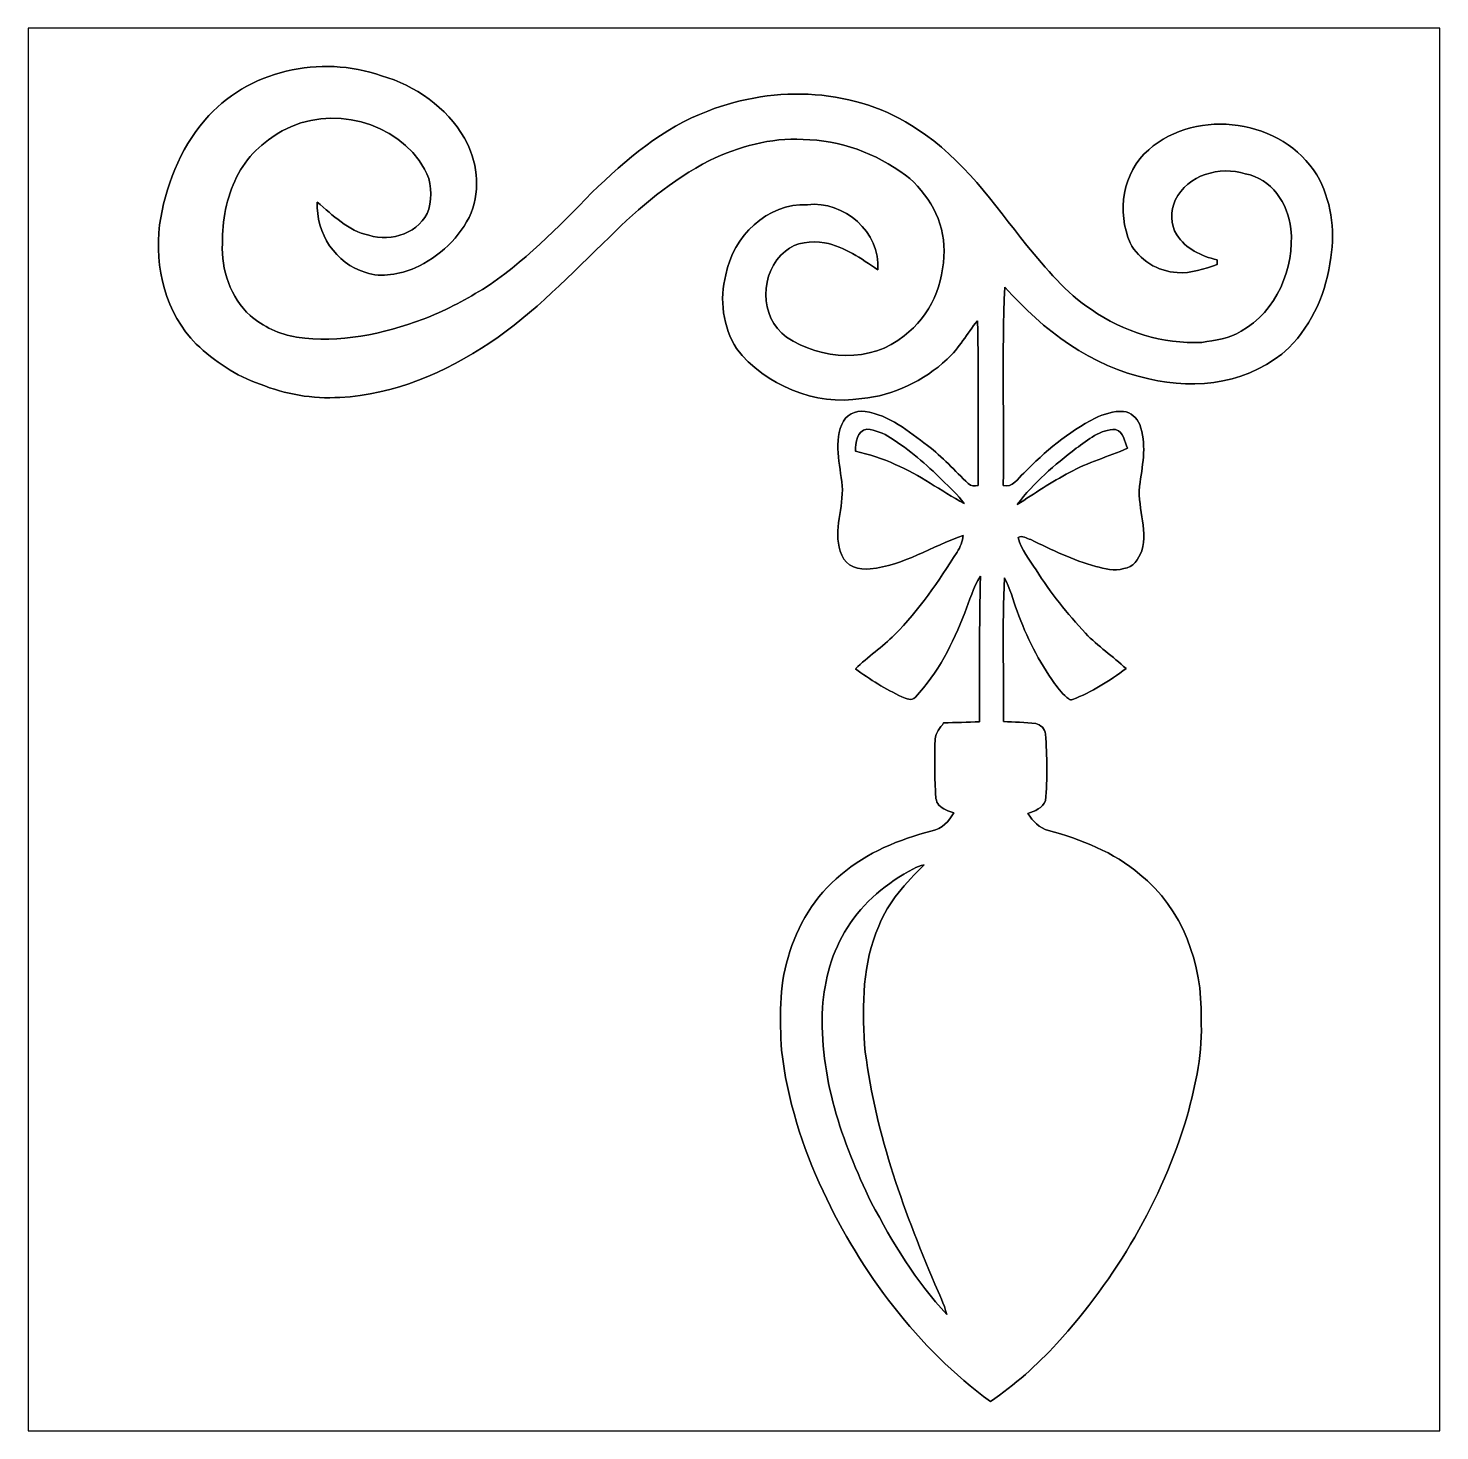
# Model space of a CAD drawing. Header units: centimetres. Extents: x -16.8 to 16.8, y -16.7 to 16.7.
import ezdxf

# ---------------------------------------------------------------- set-up
doc = ezdxf.new("R2010")
doc.units = ezdxf.units.CM
doc.header["$MEASUREMENT"] = 0
doc.layers.add('Layer 1', color=7, linetype='Continuous')

msp = doc.modelspace()

# ---------------------------------------------------------------- linework, layer by layer
at = {"layer": 'Layer 1', "color": 7}
for points, knots in [([(-16.77458, 16.66875), (-16.77458, 16.66875), (16.77458, 16.66875), (16.77458, 16.66875), (16.77458, 16.66875), (16.77458, 16.66875), (16.77458, -16.66875), (16.77458, -16.66875), (16.77458, -16.66875), (16.77458, -16.66875), (-16.77458, -16.66875), (-16.77458, -16.66875), (-16.77458, -16.66875), (-16.77458, -16.66875), (-16.77458, 16.66875), (-16.77458, 16.66875), (-16.77458, 16.66875), (-16.77458, 16.66875), (-16.77458, 16.66875), (-16.77458, 16.66875)], [0, 0, 0, 0, 0.16666667, 0.16666667, 0.16666667, 0.16666667, 0.33333333, 0.33333333, 0.33333333, 0.33333333, 0.5, 0.5, 0.5, 0.5, 0.66666667, 0.66666667, 0.66666667, 0.66666667, 1, 1, 1, 1]), ([(-12.57794, 14.48223), (-13.17413, 13.78514), (-13.52127, 12.89403), (-13.65356, 11.99197), (-13.65356, 11.99197), (-13.77315, 10.98585), (-13.51033, 9.8933), (-12.78149, 9.16129), (-12.78149, 9.16129), (-12.34475, 8.75065), (-11.83569, 8.40352), (-11.26525, 8.20879), (-11.26525, 8.20879), (-10.66483, 7.96713), (-10.01395, 7.85213), (-9.36696, 7.89517), (-9.36696, 7.89517), (-8.07932, 7.95055), (-6.86435, 8.48854), (-5.80284, 9.19092), (-5.80284, 9.19092), (-4.74204, 9.89506), (-3.87385, 10.83345), (-2.95734, 11.70623), (-2.95734, 11.70623), (-2.25249, 12.41601), (-1.47214, 13.06407), (-0.58032, 13.5255), (-0.58032, 13.5255), (0.10971, 13.85429), (0.8696, 14.07372), (1.64112, 14.02151), (1.64112, 14.02151), (2.51954, 14.02221), (3.3715, 13.68989), (4.07529, 13.17731), (4.07529, 13.17731), (4.62139, 12.75115), (4.99957, 12.07876), (4.99216, 11.37708), (4.99216, 11.37708), (4.99533, 10.61191), (4.66831, 9.8231), (4.04566, 9.35919), (4.04566, 9.35919), (3.26108, 8.70585), (2.06939, 8.77817), (1.24954, 9.32744), (1.24954, 9.32744), (0.58632, 9.79382), (0.6096, 10.8772), (1.22061, 11.37285), (1.22061, 11.37285), (1.47532, 11.58663), (1.83656, 11.62332), (2.15406, 11.56723), (2.15406, 11.56723), (2.6289, 11.48186), (3.02401, 11.19152), (3.41595, 10.92976), (3.41595, 10.92976), (3.49356, 11.81523), (2.60985, 12.57617), (1.7459, 12.47457), (1.7459, 12.47457), (0.79058, 12.5222), (-0.02505, 11.71328), (-0.19509, 10.81087), (-0.19509, 10.81087), (-0.35031, 10.22385), (-0.26211, 9.57086), (0.05856, 9.05334), (0.05856, 9.05334), (0.75106, 8.17527), (1.92546, 7.69056), (3.03601, 7.8673), (3.03601, 7.8673), (3.79342, 7.93503), (4.50815, 8.28957), (5.06448, 8.80004), (5.06448, 8.80004), (5.35552, 9.06321), (5.53896, 9.41564), (5.7852, 9.71656), (5.7852, 9.71656), (5.82965, 8.41128), (5.78697, 7.10459), (5.80707, 5.79861), (5.80707, 5.79861), (5.72558, 5.7972), (5.62751, 5.77497), (5.56648, 5.84482), (5.56648, 5.84482), (5.24581, 6.14856), (4.95476, 6.48511), (4.59987, 6.75111), (4.59987, 6.75111), (4.14902, 7.08554), (3.69182, 7.47254), (3.1182, 7.56073), (3.1182, 7.56073), (2.88255, 7.59813), (2.64619, 7.47607), (2.56011, 7.24817), (2.56011, 7.24817), (2.36079, 6.74652), (2.54776, 6.20924), (2.57598, 5.6956), (2.57598, 5.6956), (2.57704, 5.18195), (2.34174, 4.64538), (2.56117, 4.14584), (2.56117, 4.14584), (2.65536, 3.87068), (2.97744, 3.78248), (3.2385, 3.81776), (3.2385, 3.81776), (4.03366, 3.89784), (4.70923, 4.35645), (5.44936, 4.61327), (5.44936, 4.61327), (5.43454, 4.47146), (5.3788, 4.33917), (5.30366, 4.21887), (5.30366, 4.21887), (4.86092, 3.52601), (4.40302, 2.83316), (3.81706, 2.25108), (3.81706, 2.25108), (3.52601, 1.96039), (3.18382, 1.72826), (2.88678, 1.44427), (2.88678, 1.44427), (3.23144, 1.18674), (3.59939, 0.95885), (3.98992, 0.77752), (3.98992, 0.77752), (4.08975, 0.74083), (4.22346, 0.66393), (4.31024, 0.768), (4.31024, 0.768), (4.84999, 1.33456), (5.20418, 2.04893), (5.48534, 2.77213), (5.48534, 2.77213), (5.60564, 3.06423), (5.67937, 3.37749), (5.85541, 3.64384), (5.85541, 3.64384), (5.82824, 2.49096), (5.842, 1.33738), (5.83636, 0.18415), (5.83636, 0.18415), (5.55202, 0.17004), (5.26662, 0.16651), (4.98228, 0.15946), (4.98228, 0.15946), (4.90608, 0.03775), (4.78684, -0.07444), (4.7819, -0.22684), (4.7819, -0.22684), (4.76462, -0.63888), (4.76779, -1.05198), (4.78578, -1.46438), (4.78578, -1.46438), (4.7939, -1.57374), (4.78896, -1.70921), (4.86974, -1.79811), (4.86974, -1.79811), (4.96394, -1.89724), (5.09976, -1.93569), (5.22429, -1.98226), (5.22429, -1.98226), (5.11281, -2.18158), (4.9403, -2.3622), (4.70711, -2.40736), (4.70711, -2.40736), (3.92889, -2.61726), (3.15489, -2.91818), (2.54035, -3.45546), (2.54035, -3.45546), (1.9237, -3.95182), (1.50248, -4.66161), (1.28623, -5.41726), (1.28623, -5.41726), (1.06821, -6.12881), (1.08903, -6.88658), (1.13101, -7.62176), (1.13101, -7.62176), (1.26118, -8.78664), (1.62278, -9.91411), (2.11631, -10.97456), (2.11631, -10.97456), (3.03001, -12.91696), (4.35645, -14.69602), (6.09459, -15.97484), (6.09459, -15.97484), (6.67632, -15.58078), (7.19984, -15.1063), (7.6768, -14.59195), (7.6768, -14.59195), (9.08332, -13.04431), (10.1727, -11.19717), (10.76995, -9.18916), (10.76995, -9.18916), (10.97739, -8.43139), (11.14778, -7.65246), (11.0998, -6.86153), (11.0998, -6.86153), (11.14072, -5.59047), (10.66271, -4.24674), (9.64318, -3.44417), (9.64318, -3.44417), (9.02476, -2.91077), (8.24936, -2.61232), (7.47254, -2.39854), (7.47254, -2.39854), (7.25523, -2.34844), (7.1053, -2.17417), (6.98712, -1.99813), (6.98712, -1.99813), (7.14975, -1.94134), (7.3346, -1.86619), (7.40481, -1.69474), (7.40481, -1.69474), (7.44749, -1.16805), (7.44502, -0.63641), (7.40481, -0.11007), (7.40481, -0.11007), (7.39881, 0.01693), (7.28804, 0.11148), (7.17303, 0.14252), (7.17303, 0.14252), (6.91727, 0.16969), (6.66115, 0.17745), (6.40468, 0.18803), (6.40468, 0.18803), (6.41421, 1.32715), (6.37258, 2.46803), (6.43079, 3.60609), (6.43079, 3.60609), (6.56308, 3.35492), (6.62728, 3.07587), (6.73135, 2.8127), (6.73135, 2.8127), (6.94725, 2.20204), (7.24464, 1.61996), (7.62, 1.09149), (7.62, 1.09149), (7.72019, 0.95991), (7.82249, 0.82515), (7.95761, 0.72566), (7.95761, 0.72566), (7.98266, 0.69991), (8.01158, 0.69532), (8.04404, 0.71155), (8.04404, 0.71155), (8.50477, 0.88759), (8.92351, 1.15358), (9.31792, 1.44745), (9.31792, 1.44745), (9.00642, 1.73814), (8.65011, 1.97803), (8.35554, 2.28741), (8.35554, 2.28741), (7.91951, 2.75308), (7.52369, 3.25579), (7.17903, 3.79271), (7.17903, 3.79271), (7.02416, 4.04001), (6.82272, 4.2732), (6.75499, 4.56247), (6.75499, 4.56247), (6.84671, 4.62668), (6.95819, 4.53813), (7.05167, 4.51379), (7.05167, 4.51379), (7.55438, 4.27355), (8.0578, 4.0259), (8.59614, 3.87421), (8.59614, 3.87421), (8.81309, 3.82799), (9.04064, 3.75673), (9.26183, 3.82693), (9.26183, 3.82693), (9.48937, 3.83999), (9.61672, 4.05765), (9.69045, 4.24497), (9.69045, 4.24497), (9.85485, 4.78367), (9.5571, 5.33259), (9.65059, 5.87657), (9.65059, 5.87657), (9.71938, 6.32989), (9.80793, 6.80332), (9.64459, 7.24817), (9.64459, 7.24817), (9.57192, 7.40728), (9.43539, 7.54415), (9.25548, 7.56109), (9.25548, 7.56109), (9.02194, 7.57414), (8.79404, 7.49547), (8.58344, 7.40198), (8.58344, 7.40198), (7.94844, 7.06755), (7.38505, 6.60929), (6.89046, 6.09177), (6.89046, 6.09177), (6.74511, 5.97041), (6.61741, 5.74005), (6.39833, 5.79967), (6.39833, 5.79967), (6.42973, 7.37023), (6.35494, 8.94362), (6.4389, 10.51243), (6.4389, 10.51243), (7.34624, 9.49466), (8.49595, 8.6166), (9.85661, 8.33826), (9.85661, 8.33826), (10.99256, 8.05145), (12.31582, 8.24724), (13.18754, 9.07274), (13.18754, 9.07274), (13.75763, 9.64424), (14.09382, 10.42317), (14.18237, 11.2208), (14.18237, 11.2208), (14.29103, 11.88473), (14.19331, 12.59699), (13.85076, 13.18154), (13.85076, 13.18154), (13.05137, 14.50446), (11.00808, 14.79656), (9.85591, 13.78091), (9.85591, 13.78091), (9.22902, 13.25245), (9.09884, 12.29536), (9.41564, 11.56617), (9.41564, 11.56617), (9.63083, 11.15836), (10.07533, 10.88178), (10.53571, 10.86062), (10.53571, 10.86062), (10.86344, 10.83663), (11.17917, 10.94811), (11.48609, 11.04971), (11.48609, 11.04971), (11.48468, 11.07793), (11.48186, 11.13402), (11.48045, 11.16189), (11.48045, 11.16189), (11.11356, 11.25361), (10.72621, 11.42365), (10.52477, 11.7602), (10.52477, 11.7602), (10.36426, 12.00115), (10.37907, 12.32641), (10.48808, 12.58394), (10.48808, 12.58394), (10.77912, 13.18542), (11.54642, 13.39779), (12.15319, 13.20941), (12.15319, 13.20941), (12.76985, 13.10252), (13.17307, 12.49539), (13.23763, 11.90237), (13.23763, 11.90237), (13.32371, 10.96574), (12.89614, 9.93493), (12.05089, 9.4675), (12.05089, 9.4675), (11.77396, 9.28899), (11.43564, 9.25371), (11.1192, 9.20221), (11.1192, 9.20221), (10.19104, 9.15741), (9.25795, 9.45127), (8.49701, 9.97973), (8.49701, 9.97973), (7.88388, 10.37907), (7.42244, 10.9534), (6.95784, 11.50761), (6.95784, 11.50761), (6.17291, 12.4968), (5.43842, 13.57701), (4.35539, 14.26774), (4.35539, 14.26774), (2.91183, 15.25023), (0.98002, 15.32996), (-0.6223, 14.7006), (-0.6223, 14.7006), (-1.68945, 14.30302), (-2.56963, 13.54314), (-3.3782, 12.76209), (-3.3782, 12.76209), (-4.18712, 11.93377), (-4.99745, 11.08781), (-5.97888, 10.46021), (-5.97888, 10.46021), (-6.43255, 10.19351), (-6.89398, 9.93387), (-7.39034, 9.75289), (-7.39034, 9.75289), (-8.34319, 9.39765), (-9.37754, 9.17892), (-10.39495, 9.32497), (-10.39495, 9.32497), (-10.80029, 9.39412), (-11.18905, 9.57298), (-11.50232, 9.84003), (-11.50232, 9.84003), (-11.96975, 10.27218), (-12.18918, 10.92553), (-12.15849, 11.55347), (-12.15849, 11.55347), (-12.16413, 12.09322), (-12.06324, 12.6425), (-11.82229, 13.12792), (-11.82229, 13.12792), (-11.59616, 13.60417), (-11.18905, 13.97), (-10.7382, 14.22894), (-10.7382, 14.22894), (-9.60614, 14.86464), (-7.995, 14.46318), (-7.35259, 13.31983), (-7.35259, 13.31983), (-7.18361, 13.03408), (-7.18256, 12.68271), (-7.2517, 12.36733), (-7.2517, 12.36733), (-7.45596, 11.80712), (-8.13964, 11.57288), (-8.6808, 11.74856), (-8.6808, 11.74856), (-9.17222, 11.85263), (-9.53311, 12.22375), (-9.90459, 12.53384), (-9.90459, 12.53384), (-9.93881, 11.80641), (-9.47103, 11.05994), (-8.75348, 10.86626), (-8.75348, 10.86626), (-8.36789, 10.72374), (-7.94985, 10.82957), (-7.58084, 10.96962), (-7.58084, 10.96962), (-7.00546, 11.23703), (-6.50416, 11.69458), (-6.24664, 12.28055), (-6.24664, 12.28055), (-6.0258, 12.85557), (-6.09776, 13.52656), (-6.40927, 14.05467), (-6.40927, 14.05467), (-6.82801, 14.7955), (-7.57308, 15.30244), (-8.37812, 15.54057), (-8.37812, 15.54057), (-9.81781, 16.0461), (-11.57993, 15.66721), (-12.57794, 14.48223)], [0, 0, 0, 0, 0.00854701, 0.00854701, 0.00854701, 0.00854701, 0.01709402, 0.01709402, 0.01709402, 0.01709402, 0.02564103, 0.02564103, 0.02564103, 0.02564103, 0.03418803, 0.03418803, 0.03418803, 0.03418803, 0.04273504, 0.04273504, 0.04273504, 0.04273504, 0.05128205, 0.05128205, 0.05128205, 0.05128205, 0.05982906, 0.05982906, 0.05982906, 0.05982906, 0.06837607, 0.06837607, 0.06837607, 0.06837607, 0.07692308, 0.07692308, 0.07692308, 0.07692308, 0.08547009, 0.08547009, 0.08547009, 0.08547009, 0.09401709, 0.09401709, 0.09401709, 0.09401709, 0.1025641, 0.1025641, 0.1025641, 0.1025641, 0.11111111, 0.11111111, 0.11111111, 0.11111111, 0.11965812, 0.11965812, 0.11965812, 0.11965812, 0.12820513, 0.12820513, 0.12820513, 0.12820513, 0.13675214, 0.13675214, 0.13675214, 0.13675214, 0.14529915, 0.14529915, 0.14529915, 0.14529915, 0.15384615, 0.15384615, 0.15384615, 0.15384615, 0.16239316, 0.16239316, 0.16239316, 0.16239316, 0.17094017, 0.17094017, 0.17094017, 0.17094017, 0.17948718, 0.17948718, 0.17948718, 0.17948718, 0.18803419, 0.18803419, 0.18803419, 0.18803419, 0.1965812, 0.1965812, 0.1965812, 0.1965812, 0.20512821, 0.20512821, 0.20512821, 0.20512821, 0.21367521, 0.21367521, 0.21367521, 0.21367521, 0.22222222, 0.22222222, 0.22222222, 0.22222222, 0.23076923, 0.23076923, 0.23076923, 0.23076923, 0.23931624, 0.23931624, 0.23931624, 0.23931624, 0.24786325, 0.24786325, 0.24786325, 0.24786325, 0.25641026, 0.25641026, 0.25641026, 0.25641026, 0.26495726, 0.26495726, 0.26495726, 0.26495726, 0.27350427, 0.27350427, 0.27350427, 0.27350427, 0.28205128, 0.28205128, 0.28205128, 0.28205128, 0.29059829, 0.29059829, 0.29059829, 0.29059829, 0.2991453, 0.2991453, 0.2991453, 0.2991453, 0.30769231, 0.30769231, 0.30769231, 0.30769231, 0.31623932, 0.31623932, 0.31623932, 0.31623932, 0.32478632, 0.32478632, 0.32478632, 0.32478632, 0.33333333, 0.33333333, 0.33333333, 0.33333333, 0.34188034, 0.34188034, 0.34188034, 0.34188034, 0.35042735, 0.35042735, 0.35042735, 0.35042735, 0.35897436, 0.35897436, 0.35897436, 0.35897436, 0.36752137, 0.36752137, 0.36752137, 0.36752137, 0.37606838, 0.37606838, 0.37606838, 0.37606838, 0.38461538, 0.38461538, 0.38461538, 0.38461538, 0.39316239, 0.39316239, 0.39316239, 0.39316239, 0.4017094, 0.4017094, 0.4017094, 0.4017094, 0.41025641, 0.41025641, 0.41025641, 0.41025641, 0.41880342, 0.41880342, 0.41880342, 0.41880342, 0.42735043, 0.42735043, 0.42735043, 0.42735043, 0.43589744, 0.43589744, 0.43589744, 0.43589744, 0.44444444, 0.44444444, 0.44444444, 0.44444444, 0.45299145, 0.45299145, 0.45299145, 0.45299145, 0.46153846, 0.46153846, 0.46153846, 0.46153846, 0.47008547, 0.47008547, 0.47008547, 0.47008547, 0.47863248, 0.47863248, 0.47863248, 0.47863248, 0.48717949, 0.48717949, 0.48717949, 0.48717949, 0.4957265, 0.4957265, 0.4957265, 0.4957265, 0.5042735, 0.5042735, 0.5042735, 0.5042735, 0.51282051, 0.51282051, 0.51282051, 0.51282051, 0.52136752, 0.52136752, 0.52136752, 0.52136752, 0.52991453, 0.52991453, 0.52991453, 0.52991453, 0.53846154, 0.53846154, 0.53846154, 0.53846154, 0.54700855, 0.54700855, 0.54700855, 0.54700855, 0.55555556, 0.55555556, 0.55555556, 0.55555556, 0.56410256, 0.56410256, 0.56410256, 0.56410256, 0.57264957, 0.57264957, 0.57264957, 0.57264957, 0.58119658, 0.58119658, 0.58119658, 0.58119658, 0.58974359, 0.58974359, 0.58974359, 0.58974359, 0.5982906, 0.5982906, 0.5982906, 0.5982906, 0.60683761, 0.60683761, 0.60683761, 0.60683761, 0.61538462, 0.61538462, 0.61538462, 0.61538462, 0.62393162, 0.62393162, 0.62393162, 0.62393162, 0.63247863, 0.63247863, 0.63247863, 0.63247863, 0.64102564, 0.64102564, 0.64102564, 0.64102564, 0.64957265, 0.64957265, 0.64957265, 0.64957265, 0.65811966, 0.65811966, 0.65811966, 0.65811966, 0.66666667, 0.66666667, 0.66666667, 0.66666667, 0.67521368, 0.67521368, 0.67521368, 0.67521368, 0.68376068, 0.68376068, 0.68376068, 0.68376068, 0.69230769, 0.69230769, 0.69230769, 0.69230769, 0.7008547, 0.7008547, 0.7008547, 0.7008547, 0.70940171, 0.70940171, 0.70940171, 0.70940171, 0.71794872, 0.71794872, 0.71794872, 0.71794872, 0.72649573, 0.72649573, 0.72649573, 0.72649573, 0.73504274, 0.73504274, 0.73504274, 0.73504274, 0.74358974, 0.74358974, 0.74358974, 0.74358974, 0.75213675, 0.75213675, 0.75213675, 0.75213675, 0.76068376, 0.76068376, 0.76068376, 0.76068376, 0.76923077, 0.76923077, 0.76923077, 0.76923077, 0.77777778, 0.77777778, 0.77777778, 0.77777778, 0.78632479, 0.78632479, 0.78632479, 0.78632479, 0.79487179, 0.79487179, 0.79487179, 0.79487179, 0.8034188, 0.8034188, 0.8034188, 0.8034188, 0.81196581, 0.81196581, 0.81196581, 0.81196581, 0.82051282, 0.82051282, 0.82051282, 0.82051282, 0.82905983, 0.82905983, 0.82905983, 0.82905983, 0.83760684, 0.83760684, 0.83760684, 0.83760684, 0.84615385, 0.84615385, 0.84615385, 0.84615385, 0.85470085, 0.85470085, 0.85470085, 0.85470085, 0.86324786, 0.86324786, 0.86324786, 0.86324786, 0.87179487, 0.87179487, 0.87179487, 0.87179487, 0.88034188, 0.88034188, 0.88034188, 0.88034188, 0.88888889, 0.88888889, 0.88888889, 0.88888889, 0.8974359, 0.8974359, 0.8974359, 0.8974359, 0.90598291, 0.90598291, 0.90598291, 0.90598291, 0.91452991, 0.91452991, 0.91452991, 0.91452991, 0.92307692, 0.92307692, 0.92307692, 0.92307692, 0.93162393, 0.93162393, 0.93162393, 0.93162393, 0.94017094, 0.94017094, 0.94017094, 0.94017094, 0.94871795, 0.94871795, 0.94871795, 0.94871795, 0.95726496, 0.95726496, 0.95726496, 0.95726496, 0.96581197, 0.96581197, 0.96581197, 0.96581197, 0.97435897, 0.97435897, 0.97435897, 0.97435897, 0.98290598, 0.98290598, 0.98290598, 0.98290598, 1, 1, 1, 1]), ([(2.88678, 6.6167), (2.88749, 6.8132), (2.91994, 7.10318), (3.16018, 7.13811), (3.16018, 7.13811), (3.35809, 7.11306), (3.55706, 7.04885), (3.72181, 6.93244), (3.72181, 6.93244), (4.16913, 6.65162), (4.56988, 6.30308), (4.94312, 5.9309), (4.94312, 5.9309), (5.12269, 5.74993), (5.32306, 5.58518), (5.467, 5.37245), (5.467, 5.37245), (4.91807, 5.67372), (4.41113, 6.05331), (3.83328, 6.30237), (3.83328, 6.30237), (3.52919, 6.43996), (3.21063, 6.53874), (2.88678, 6.6167)], [0, 0, 0, 0, 0.14285714, 0.14285714, 0.14285714, 0.14285714, 0.28571429, 0.28571429, 0.28571429, 0.28571429, 0.42857143, 0.42857143, 0.42857143, 0.42857143, 0.57142857, 0.57142857, 0.57142857, 0.57142857, 0.71428571, 0.71428571, 0.71428571, 0.71428571, 1, 1, 1, 1]), ([(8.13082, 6.6862), (8.41622, 6.87317), (8.70338, 7.14692), (9.07097, 7.12893), (9.07097, 7.12893), (9.26782, 7.0806), (9.27876, 6.83507), (9.35214, 6.68479), (9.35214, 6.68479), (8.89706, 6.48053), (8.40881, 6.35388), (7.97278, 6.10729), (7.97278, 6.10729), (7.53957, 5.88821), (7.14551, 5.60423), (6.73347, 5.34987), (6.73347, 5.34987), (7.11941, 5.87022), (7.62564, 6.2865), (8.13082, 6.6862)], [0, 0, 0, 0, 0.16666667, 0.16666667, 0.16666667, 0.16666667, 0.33333333, 0.33333333, 0.33333333, 0.33333333, 0.5, 0.5, 0.5, 0.5, 0.66666667, 0.66666667, 0.66666667, 0.66666667, 1, 1, 1, 1]), ([(4.26402, -3.31011), (4.34305, -3.26637), (4.43018, -3.24062), (4.51767, -3.21733), (4.51767, -3.21733), (4.08975, -3.64455), (3.65831, -4.09893), (3.44205, -4.67572), (3.44205, -4.67572), (3.05082, -5.55554), (3.04976, -6.54191), (3.09986, -7.48524), (3.09986, -7.48524), (3.31364, -9.46644), (4.00473, -11.35662), (4.77132, -13.18331), (4.77132, -13.18331), (4.87221, -13.42108), (4.99498, -13.65179), (5.05601, -13.90474), (5.05601, -13.90474), (4.32117, -13.12051), (3.76379, -12.18636), (3.2639, -11.23985), (3.2639, -11.23985), (2.5594, -9.80334), (2.02283, -8.23524), (2.10256, -6.61388), (2.10256, -6.61388), (2.15159, -5.94536), (2.33045, -5.27368), (2.69663, -4.70676), (2.69663, -4.70676), (3.06705, -4.09822), (3.64596, -3.64772), (4.26402, -3.31011)], [0, 0, 0, 0, 0.1, 0.1, 0.1, 0.1, 0.2, 0.2, 0.2, 0.2, 0.3, 0.3, 0.3, 0.3, 0.4, 0.4, 0.4, 0.4, 0.5, 0.5, 0.5, 0.5, 0.6, 0.6, 0.6, 0.6, 0.7, 0.7, 0.7, 0.7, 0.8, 0.8, 0.8, 0.8, 1, 1, 1, 1])]:
    msp.add_open_spline(points, degree=3, knots=knots, dxfattribs=at)
at = {"layer": 'Layer 1', "color": 251}
for points, knots in [([(-12.57794, 14.48223), (-11.57993, 15.66721), (-9.81781, 16.0461), (-8.37812, 15.54057), (-8.37812, 15.54057), (-7.57308, 15.30244), (-6.82801, 14.7955), (-6.40927, 14.05467), (-6.40927, 14.05467), (-6.09776, 13.52656), (-6.0258, 12.85557), (-6.24664, 12.28055), (-6.24664, 12.28055), (-6.50416, 11.69458), (-7.00546, 11.23703), (-7.58084, 10.96962), (-7.58084, 10.96962), (-7.94985, 10.82957), (-8.36789, 10.72374), (-8.75348, 10.86626), (-8.75348, 10.86626), (-9.47103, 11.05994), (-9.93881, 11.80641), (-9.90459, 12.53384), (-9.90459, 12.53384), (-9.53311, 12.22375), (-9.17222, 11.85263), (-8.6808, 11.74856), (-8.6808, 11.74856), (-8.13964, 11.57288), (-7.45596, 11.80712), (-7.2517, 12.36733), (-7.2517, 12.36733), (-7.18256, 12.68271), (-7.18361, 13.03408), (-7.35259, 13.31983), (-7.35259, 13.31983), (-7.995, 14.46318), (-9.60614, 14.86464), (-10.7382, 14.22894), (-10.7382, 14.22894), (-11.18905, 13.97), (-11.59616, 13.60417), (-11.82229, 13.12792), (-11.82229, 13.12792), (-12.06324, 12.6425), (-12.16413, 12.09322), (-12.15849, 11.55347), (-12.15849, 11.55347), (-12.18918, 10.92553), (-11.96975, 10.27218), (-11.50232, 9.84003), (-11.50232, 9.84003), (-11.18905, 9.57298), (-10.80029, 9.39412), (-10.39495, 9.32497), (-10.39495, 9.32497), (-9.37754, 9.17892), (-8.34319, 9.39765), (-7.39034, 9.75289), (-7.39034, 9.75289), (-6.89398, 9.93387), (-6.43255, 10.19351), (-5.97888, 10.46021), (-5.97888, 10.46021), (-4.99745, 11.08781), (-4.18712, 11.93377), (-3.3782, 12.76209), (-3.3782, 12.76209), (-2.56963, 13.54314), (-1.68945, 14.30302), (-0.6223, 14.7006), (-0.6223, 14.7006), (0.98002, 15.32996), (2.91183, 15.25023), (4.35539, 14.26774), (4.35539, 14.26774), (5.43842, 13.57701), (6.17291, 12.4968), (6.95784, 11.50761), (6.95784, 11.50761), (7.42244, 10.9534), (7.88388, 10.37907), (8.49701, 9.97973), (8.49701, 9.97973), (9.25795, 9.45127), (10.19104, 9.15741), (11.1192, 9.20221), (11.1192, 9.20221), (11.43564, 9.25371), (11.77396, 9.28899), (12.05089, 9.4675), (12.05089, 9.4675), (12.89614, 9.93493), (13.32371, 10.96574), (13.23763, 11.90237), (13.23763, 11.90237), (13.17307, 12.49539), (12.76985, 13.10252), (12.15319, 13.20941), (12.15319, 13.20941), (11.54642, 13.39779), (10.77912, 13.18542), (10.48808, 12.58394), (10.48808, 12.58394), (10.37907, 12.32641), (10.36426, 12.00115), (10.52477, 11.7602), (10.52477, 11.7602), (10.72621, 11.42365), (11.11356, 11.25361), (11.48045, 11.16189), (11.48045, 11.16189), (11.48186, 11.13402), (11.48468, 11.07793), (11.48609, 11.04971), (11.48609, 11.04971), (11.17917, 10.94811), (10.86344, 10.83663), (10.53571, 10.86062), (10.53571, 10.86062), (10.07533, 10.88178), (9.63083, 11.15836), (9.41564, 11.56617), (9.41564, 11.56617), (9.09884, 12.29536), (9.22902, 13.25245), (9.85591, 13.78091), (9.85591, 13.78091), (11.00808, 14.79656), (13.05137, 14.50446), (13.85076, 13.18154), (13.85076, 13.18154), (14.19331, 12.59699), (14.29103, 11.88473), (14.18237, 11.2208), (14.18237, 11.2208), (14.09382, 10.42317), (13.75763, 9.64424), (13.18754, 9.07274), (13.18754, 9.07274), (12.31582, 8.24724), (10.99256, 8.05145), (9.85661, 8.33826), (9.85661, 8.33826), (8.49595, 8.6166), (7.34624, 9.49466), (6.4389, 10.51243), (6.4389, 10.51243), (6.35494, 8.94362), (6.42973, 7.37023), (6.39833, 5.79967), (6.39833, 5.79967), (6.61741, 5.74005), (6.74511, 5.97041), (6.89046, 6.09177), (6.89046, 6.09177), (7.38505, 6.60929), (7.94844, 7.06755), (8.58344, 7.40198), (8.58344, 7.40198), (8.79404, 7.49547), (9.02194, 7.57414), (9.25548, 7.56109), (9.25548, 7.56109), (9.43539, 7.54415), (9.57192, 7.40728), (9.64459, 7.24817), (9.64459, 7.24817), (9.80793, 6.80332), (9.71938, 6.32989), (9.65059, 5.87657), (9.65059, 5.87657), (9.5571, 5.33259), (9.85485, 4.78367), (9.69045, 4.24497), (9.69045, 4.24497), (9.61672, 4.05765), (9.48937, 3.83999), (9.26183, 3.82693), (9.26183, 3.82693), (9.04064, 3.75673), (8.81309, 3.82799), (8.59614, 3.87421), (8.59614, 3.87421), (8.0578, 4.0259), (7.55438, 4.27355), (7.05167, 4.51379), (7.05167, 4.51379), (6.95819, 4.53813), (6.84671, 4.62668), (6.75499, 4.56247), (6.75499, 4.56247), (6.82272, 4.2732), (7.02416, 4.04001), (7.17903, 3.79271), (7.17903, 3.79271), (7.52369, 3.25579), (7.91951, 2.75308), (8.35554, 2.28741), (8.35554, 2.28741), (8.65011, 1.97803), (9.00642, 1.73814), (9.31792, 1.44745), (9.31792, 1.44745), (8.92351, 1.15358), (8.50477, 0.88759), (8.04404, 0.71155), (8.04404, 0.71155), (8.01158, 0.69532), (7.98266, 0.69991), (7.95761, 0.72566), (7.95761, 0.72566), (7.82249, 0.82515), (7.72019, 0.95991), (7.62, 1.09149), (7.62, 1.09149), (7.24464, 1.61996), (6.94725, 2.20204), (6.73135, 2.8127), (6.73135, 2.8127), (6.62728, 3.07587), (6.56308, 3.35492), (6.43079, 3.60609), (6.43079, 3.60609), (6.37258, 2.46803), (6.41421, 1.32715), (6.40468, 0.18803), (6.40468, 0.18803), (6.66115, 0.17745), (6.91727, 0.16969), (7.17303, 0.14252), (7.17303, 0.14252), (7.28804, 0.11148), (7.39881, 0.01693), (7.40481, -0.11007), (7.40481, -0.11007), (7.44502, -0.63641), (7.44749, -1.16805), (7.40481, -1.69474), (7.40481, -1.69474), (7.3346, -1.86619), (7.14975, -1.94134), (6.98712, -1.99813), (6.98712, -1.99813), (7.1053, -2.17417), (7.25523, -2.34844), (7.47254, -2.39854), (7.47254, -2.39854), (8.24936, -2.61232), (9.02476, -2.91077), (9.64318, -3.44417), (9.64318, -3.44417), (10.66271, -4.24674), (11.14072, -5.59047), (11.0998, -6.86153), (11.0998, -6.86153), (11.14778, -7.65246), (10.97739, -8.43139), (10.76995, -9.18916), (10.76995, -9.18916), (10.1727, -11.19717), (9.08332, -13.04431), (7.6768, -14.59195), (7.6768, -14.59195), (7.19984, -15.1063), (6.67632, -15.58078), (6.09459, -15.97484), (6.09459, -15.97484), (4.35645, -14.69602), (3.03001, -12.91696), (2.11631, -10.97456), (2.11631, -10.97456), (1.62278, -9.91411), (1.26118, -8.78664), (1.13101, -7.62176), (1.13101, -7.62176), (1.08903, -6.88658), (1.06821, -6.12881), (1.28623, -5.41726), (1.28623, -5.41726), (1.50248, -4.66161), (1.9237, -3.95182), (2.54035, -3.45546), (2.54035, -3.45546), (3.15489, -2.91818), (3.92889, -2.61726), (4.70711, -2.40736), (4.70711, -2.40736), (4.9403, -2.3622), (5.11281, -2.18158), (5.22429, -1.98226), (5.22429, -1.98226), (5.09976, -1.93569), (4.96394, -1.89724), (4.86974, -1.79811), (4.86974, -1.79811), (4.78896, -1.70921), (4.7939, -1.57374), (4.78578, -1.46438), (4.78578, -1.46438), (4.76779, -1.05198), (4.76462, -0.63888), (4.7819, -0.22684), (4.7819, -0.22684), (4.78684, -0.07444), (4.90608, 0.03775), (4.98228, 0.15946), (4.98228, 0.15946), (5.26662, 0.16651), (5.55202, 0.17004), (5.83636, 0.18415), (5.83636, 0.18415), (5.842, 1.33738), (5.82824, 2.49096), (5.85541, 3.64384), (5.85541, 3.64384), (5.67937, 3.37749), (5.60564, 3.06423), (5.48534, 2.77213), (5.48534, 2.77213), (5.20418, 2.04893), (4.84999, 1.33456), (4.31024, 0.768), (4.31024, 0.768), (4.22346, 0.66393), (4.08975, 0.74083), (3.98992, 0.77752), (3.98992, 0.77752), (3.59939, 0.95885), (3.23144, 1.18674), (2.88678, 1.44427), (2.88678, 1.44427), (3.18382, 1.72826), (3.52601, 1.96039), (3.81706, 2.25108), (3.81706, 2.25108), (4.40302, 2.83316), (4.86092, 3.52601), (5.30366, 4.21887), (5.30366, 4.21887), (5.3788, 4.33917), (5.43454, 4.47146), (5.44936, 4.61327), (5.44936, 4.61327), (4.70923, 4.35645), (4.03366, 3.89784), (3.2385, 3.81776), (3.2385, 3.81776), (2.97744, 3.78248), (2.65536, 3.87068), (2.56117, 4.14584), (2.56117, 4.14584), (2.34174, 4.64538), (2.57704, 5.18195), (2.57598, 5.6956), (2.57598, 5.6956), (2.54776, 6.20924), (2.36079, 6.74652), (2.56011, 7.24817), (2.56011, 7.24817), (2.64619, 7.47607), (2.88255, 7.59813), (3.1182, 7.56073), (3.1182, 7.56073), (3.69182, 7.47254), (4.14902, 7.08554), (4.59987, 6.75111), (4.59987, 6.75111), (4.95476, 6.48511), (5.24581, 6.14856), (5.56648, 5.84482), (5.56648, 5.84482), (5.62751, 5.77497), (5.72558, 5.7972), (5.80707, 5.79861), (5.80707, 5.79861), (5.78697, 7.10459), (5.82965, 8.41128), (5.7852, 9.71656), (5.7852, 9.71656), (5.53896, 9.41564), (5.35552, 9.06321), (5.06448, 8.80004), (5.06448, 8.80004), (4.50815, 8.28957), (3.79342, 7.93503), (3.03601, 7.8673), (3.03601, 7.8673), (1.92546, 7.69056), (0.75106, 8.17527), (0.05856, 9.05334), (0.05856, 9.05334), (-0.26211, 9.57086), (-0.35031, 10.22385), (-0.19509, 10.81087), (-0.19509, 10.81087), (-0.02505, 11.71328), (0.79058, 12.5222), (1.7459, 12.47457), (1.7459, 12.47457), (2.60985, 12.57617), (3.49356, 11.81523), (3.41595, 10.92976), (3.41595, 10.92976), (3.02401, 11.19152), (2.6289, 11.48186), (2.15406, 11.56723), (2.15406, 11.56723), (1.83656, 11.62332), (1.47532, 11.58663), (1.22061, 11.37285), (1.22061, 11.37285), (0.6096, 10.8772), (0.58632, 9.79382), (1.24954, 9.32744), (1.24954, 9.32744), (2.06939, 8.77817), (3.26108, 8.70585), (4.04566, 9.35919), (4.04566, 9.35919), (4.66831, 9.8231), (4.99533, 10.61191), (4.99216, 11.37708), (4.99216, 11.37708), (4.99957, 12.07876), (4.62139, 12.75115), (4.07529, 13.17731), (4.07529, 13.17731), (3.3715, 13.68989), (2.51954, 14.02221), (1.64112, 14.02151), (1.64112, 14.02151), (0.8696, 14.07372), (0.10971, 13.85429), (-0.58032, 13.5255), (-0.58032, 13.5255), (-1.47214, 13.06407), (-2.25249, 12.41601), (-2.95734, 11.70623), (-2.95734, 11.70623), (-3.87385, 10.83345), (-4.74204, 9.89506), (-5.80284, 9.19092), (-5.80284, 9.19092), (-6.86435, 8.48854), (-8.07932, 7.95055), (-9.36696, 7.89517), (-9.36696, 7.89517), (-10.01395, 7.85213), (-10.66483, 7.96713), (-11.26525, 8.20879), (-11.26525, 8.20879), (-11.83569, 8.40352), (-12.34475, 8.75065), (-12.78149, 9.16129), (-12.78149, 9.16129), (-13.51033, 9.8933), (-13.77315, 10.98585), (-13.65356, 11.99197), (-13.65356, 11.99197), (-13.52127, 12.89403), (-13.17413, 13.78514), (-12.57794, 14.48223), (-12.57794, 14.48223), (-12.57794, 14.48223), (-12.57794, 14.48223), (-12.57794, 14.48223)], [0, 0, 0, 0, 0.00847458, 0.00847458, 0.00847458, 0.00847458, 0.01694915, 0.01694915, 0.01694915, 0.01694915, 0.02542373, 0.02542373, 0.02542373, 0.02542373, 0.03389831, 0.03389831, 0.03389831, 0.03389831, 0.04237288, 0.04237288, 0.04237288, 0.04237288, 0.05084746, 0.05084746, 0.05084746, 0.05084746, 0.05932203, 0.05932203, 0.05932203, 0.05932203, 0.06779661, 0.06779661, 0.06779661, 0.06779661, 0.07627119, 0.07627119, 0.07627119, 0.07627119, 0.08474576, 0.08474576, 0.08474576, 0.08474576, 0.09322034, 0.09322034, 0.09322034, 0.09322034, 0.10169492, 0.10169492, 0.10169492, 0.10169492, 0.11016949, 0.11016949, 0.11016949, 0.11016949, 0.11864407, 0.11864407, 0.11864407, 0.11864407, 0.12711864, 0.12711864, 0.12711864, 0.12711864, 0.13559322, 0.13559322, 0.13559322, 0.13559322, 0.1440678, 0.1440678, 0.1440678, 0.1440678, 0.15254237, 0.15254237, 0.15254237, 0.15254237, 0.16101695, 0.16101695, 0.16101695, 0.16101695, 0.16949153, 0.16949153, 0.16949153, 0.16949153, 0.1779661, 0.1779661, 0.1779661, 0.1779661, 0.18644068, 0.18644068, 0.18644068, 0.18644068, 0.19491525, 0.19491525, 0.19491525, 0.19491525, 0.20338983, 0.20338983, 0.20338983, 0.20338983, 0.21186441, 0.21186441, 0.21186441, 0.21186441, 0.22033898, 0.22033898, 0.22033898, 0.22033898, 0.22881356, 0.22881356, 0.22881356, 0.22881356, 0.23728814, 0.23728814, 0.23728814, 0.23728814, 0.24576271, 0.24576271, 0.24576271, 0.24576271, 0.25423729, 0.25423729, 0.25423729, 0.25423729, 0.26271186, 0.26271186, 0.26271186, 0.26271186, 0.27118644, 0.27118644, 0.27118644, 0.27118644, 0.27966102, 0.27966102, 0.27966102, 0.27966102, 0.28813559, 0.28813559, 0.28813559, 0.28813559, 0.29661017, 0.29661017, 0.29661017, 0.29661017, 0.30508475, 0.30508475, 0.30508475, 0.30508475, 0.31355932, 0.31355932, 0.31355932, 0.31355932, 0.3220339, 0.3220339, 0.3220339, 0.3220339, 0.33050847, 0.33050847, 0.33050847, 0.33050847, 0.33898305, 0.33898305, 0.33898305, 0.33898305, 0.34745763, 0.34745763, 0.34745763, 0.34745763, 0.3559322, 0.3559322, 0.3559322, 0.3559322, 0.36440678, 0.36440678, 0.36440678, 0.36440678, 0.37288136, 0.37288136, 0.37288136, 0.37288136, 0.38135593, 0.38135593, 0.38135593, 0.38135593, 0.38983051, 0.38983051, 0.38983051, 0.38983051, 0.39830508, 0.39830508, 0.39830508, 0.39830508, 0.40677966, 0.40677966, 0.40677966, 0.40677966, 0.41525424, 0.41525424, 0.41525424, 0.41525424, 0.42372881, 0.42372881, 0.42372881, 0.42372881, 0.43220339, 0.43220339, 0.43220339, 0.43220339, 0.44067797, 0.44067797, 0.44067797, 0.44067797, 0.44915254, 0.44915254, 0.44915254, 0.44915254, 0.45762712, 0.45762712, 0.45762712, 0.45762712, 0.46610169, 0.46610169, 0.46610169, 0.46610169, 0.47457627, 0.47457627, 0.47457627, 0.47457627, 0.48305085, 0.48305085, 0.48305085, 0.48305085, 0.49152542, 0.49152542, 0.49152542, 0.49152542, 0.5, 0.5, 0.5, 0.5, 0.50847458, 0.50847458, 0.50847458, 0.50847458, 0.51694915, 0.51694915, 0.51694915, 0.51694915, 0.52542373, 0.52542373, 0.52542373, 0.52542373, 0.53389831, 0.53389831, 0.53389831, 0.53389831, 0.54237288, 0.54237288, 0.54237288, 0.54237288, 0.55084746, 0.55084746, 0.55084746, 0.55084746, 0.55932203, 0.55932203, 0.55932203, 0.55932203, 0.56779661, 0.56779661, 0.56779661, 0.56779661, 0.57627119, 0.57627119, 0.57627119, 0.57627119, 0.58474576, 0.58474576, 0.58474576, 0.58474576, 0.59322034, 0.59322034, 0.59322034, 0.59322034, 0.60169492, 0.60169492, 0.60169492, 0.60169492, 0.61016949, 0.61016949, 0.61016949, 0.61016949, 0.61864407, 0.61864407, 0.61864407, 0.61864407, 0.62711864, 0.62711864, 0.62711864, 0.62711864, 0.63559322, 0.63559322, 0.63559322, 0.63559322, 0.6440678, 0.6440678, 0.6440678, 0.6440678, 0.65254237, 0.65254237, 0.65254237, 0.65254237, 0.66101695, 0.66101695, 0.66101695, 0.66101695, 0.66949153, 0.66949153, 0.66949153, 0.66949153, 0.6779661, 0.6779661, 0.6779661, 0.6779661, 0.68644068, 0.68644068, 0.68644068, 0.68644068, 0.69491525, 0.69491525, 0.69491525, 0.69491525, 0.70338983, 0.70338983, 0.70338983, 0.70338983, 0.71186441, 0.71186441, 0.71186441, 0.71186441, 0.72033898, 0.72033898, 0.72033898, 0.72033898, 0.72881356, 0.72881356, 0.72881356, 0.72881356, 0.73728814, 0.73728814, 0.73728814, 0.73728814, 0.74576271, 0.74576271, 0.74576271, 0.74576271, 0.75423729, 0.75423729, 0.75423729, 0.75423729, 0.76271186, 0.76271186, 0.76271186, 0.76271186, 0.77118644, 0.77118644, 0.77118644, 0.77118644, 0.77966102, 0.77966102, 0.77966102, 0.77966102, 0.78813559, 0.78813559, 0.78813559, 0.78813559, 0.79661017, 0.79661017, 0.79661017, 0.79661017, 0.80508475, 0.80508475, 0.80508475, 0.80508475, 0.81355932, 0.81355932, 0.81355932, 0.81355932, 0.8220339, 0.8220339, 0.8220339, 0.8220339, 0.83050847, 0.83050847, 0.83050847, 0.83050847, 0.83898305, 0.83898305, 0.83898305, 0.83898305, 0.84745763, 0.84745763, 0.84745763, 0.84745763, 0.8559322, 0.8559322, 0.8559322, 0.8559322, 0.86440678, 0.86440678, 0.86440678, 0.86440678, 0.87288136, 0.87288136, 0.87288136, 0.87288136, 0.88135593, 0.88135593, 0.88135593, 0.88135593, 0.88983051, 0.88983051, 0.88983051, 0.88983051, 0.89830508, 0.89830508, 0.89830508, 0.89830508, 0.90677966, 0.90677966, 0.90677966, 0.90677966, 0.91525424, 0.91525424, 0.91525424, 0.91525424, 0.92372881, 0.92372881, 0.92372881, 0.92372881, 0.93220339, 0.93220339, 0.93220339, 0.93220339, 0.94067797, 0.94067797, 0.94067797, 0.94067797, 0.94915254, 0.94915254, 0.94915254, 0.94915254, 0.95762712, 0.95762712, 0.95762712, 0.95762712, 0.96610169, 0.96610169, 0.96610169, 0.96610169, 0.97457627, 0.97457627, 0.97457627, 0.97457627, 0.98305085, 0.98305085, 0.98305085, 0.98305085, 1, 1, 1, 1]), ([(2.88678, 6.6167), (3.21063, 6.53874), (3.52919, 6.43996), (3.83328, 6.30237), (3.83328, 6.30237), (4.41113, 6.05331), (4.91807, 5.67372), (5.467, 5.37245), (5.467, 5.37245), (5.32306, 5.58518), (5.12269, 5.74993), (4.94312, 5.9309), (4.94312, 5.9309), (4.56988, 6.30308), (4.16913, 6.65162), (3.72181, 6.93244), (3.72181, 6.93244), (3.55706, 7.04885), (3.35809, 7.11306), (3.16018, 7.13811), (3.16018, 7.13811), (2.91994, 7.10318), (2.88749, 6.8132), (2.88678, 6.6167), (2.88678, 6.6167), (2.88678, 6.6167), (2.88678, 6.6167), (2.88678, 6.6167)], [0, 0, 0, 0, 0.125, 0.125, 0.125, 0.125, 0.25, 0.25, 0.25, 0.25, 0.375, 0.375, 0.375, 0.375, 0.5, 0.5, 0.5, 0.5, 0.625, 0.625, 0.625, 0.625, 0.75, 0.75, 0.75, 0.75, 1, 1, 1, 1]), ([(8.13082, 6.6862), (7.62564, 6.2865), (7.11941, 5.87022), (6.73347, 5.34987), (6.73347, 5.34987), (7.14551, 5.60423), (7.53957, 5.88821), (7.97278, 6.10729), (7.97278, 6.10729), (8.40881, 6.35388), (8.89706, 6.48053), (9.35214, 6.68479), (9.35214, 6.68479), (9.27876, 6.83507), (9.26782, 7.0806), (9.07097, 7.12893), (9.07097, 7.12893), (8.70338, 7.14692), (8.41622, 6.87317), (8.13082, 6.6862), (8.13082, 6.6862), (8.13082, 6.6862), (8.13082, 6.6862), (8.13082, 6.6862)], [0, 0, 0, 0, 0.14285714, 0.14285714, 0.14285714, 0.14285714, 0.28571429, 0.28571429, 0.28571429, 0.28571429, 0.42857143, 0.42857143, 0.42857143, 0.42857143, 0.57142857, 0.57142857, 0.57142857, 0.57142857, 0.71428571, 0.71428571, 0.71428571, 0.71428571, 1, 1, 1, 1]), ([(4.26402, -3.31011), (3.64596, -3.64772), (3.06705, -4.09822), (2.69663, -4.70676), (2.69663, -4.70676), (2.33045, -5.27368), (2.15159, -5.94536), (2.10256, -6.61388), (2.10256, -6.61388), (2.02283, -8.23524), (2.5594, -9.80334), (3.2639, -11.23985), (3.2639, -11.23985), (3.76379, -12.18636), (4.32117, -13.12051), (5.05601, -13.90474), (5.05601, -13.90474), (4.99498, -13.65179), (4.87221, -13.42108), (4.77132, -13.18331), (4.77132, -13.18331), (4.00473, -11.35662), (3.31364, -9.46644), (3.09986, -7.48524), (3.09986, -7.48524), (3.04976, -6.54191), (3.05082, -5.55554), (3.44205, -4.67572), (3.44205, -4.67572), (3.65831, -4.09893), (4.08975, -3.64455), (4.51767, -3.21733), (4.51767, -3.21733), (4.43018, -3.24062), (4.34305, -3.26637), (4.26402, -3.31011)], [0, 0, 0, 0, 0.1, 0.1, 0.1, 0.1, 0.2, 0.2, 0.2, 0.2, 0.3, 0.3, 0.3, 0.3, 0.4, 0.4, 0.4, 0.4, 0.5, 0.5, 0.5, 0.5, 0.6, 0.6, 0.6, 0.6, 0.7, 0.7, 0.7, 0.7, 0.8, 0.8, 0.8, 0.8, 1, 1, 1, 1])]:
    msp.add_open_spline(points, degree=3, knots=knots, dxfattribs=at)

doc.saveas('drawing.dxf')
